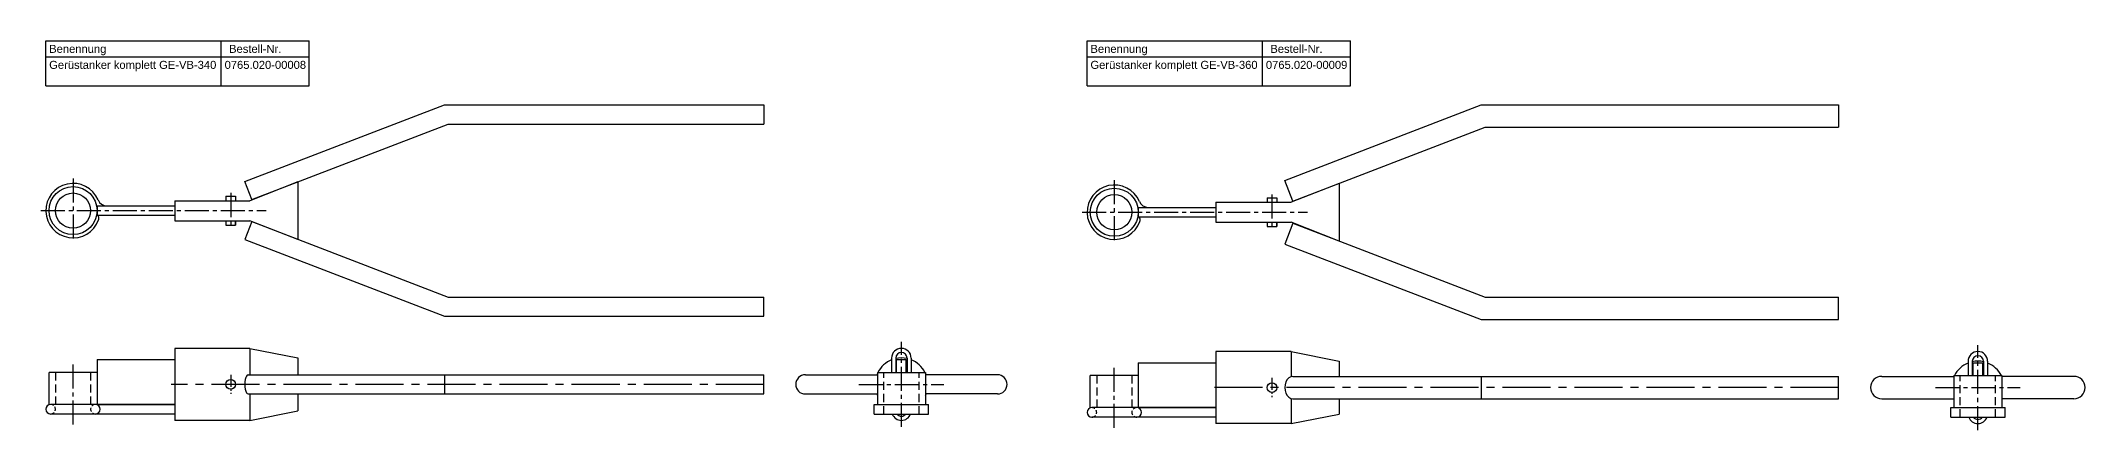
# Model space of a CAD drawing. Header units: millimetres. Extents: x 2369 to 7484, y 242 to 485.
# Drawn here: x 6207 to 7484, y 242 to 485 of the extents above; entities that cross this region are included whole.
import ezdxf

# ---------------------------------------------------------------- set-up
doc = ezdxf.new("R2010")
doc.units = ezdxf.units.MM
doc.header["$LTSCALE"] = 20
doc.linetypes.add('MITTE2', pattern=[1.125, 0.75, -0.125, 0.125, -0.125])
doc.linetypes.add('VERDECKT2', pattern=[0.1875, 0.125, -0.0625])
doc.layers.add('HALFEN', color=2, linetype='Continuous')
doc.styles.add('ARIAL50', font='ARIAL.TTF', dxfattribs={"height": 5})

msp = doc.modelspace()

# ---------------------------------------------------------------- linework, layer by layer
at = {"layer": 'HALFEN'}
for p, q in [((6210.1, 485.1), (6374.7, 485.1)), ((6210.1, 457.1), (6210.1, 485.1)), ((6210.1, 475.1), (6374.7, 475.1)), ((6319.6, 457.1), (6319.6, 485.1)), ((6374.7, 457.1), (6374.7, 485.1)), ((6860.6, 485.1), (7025.2, 485.1)), ((6860.6, 457.1), (6860.6, 485.1)), ((6860.6, 475.1), (7025.2, 475.1)), ((6970.1, 457.1), (6970.1, 485.1)), ((7025.2, 457.1), (7025.2, 485.1)), ((6210.1, 457.1), (6374.7, 457.1)), ((6860.6, 457.1), (7025.2, 457.1)), ((6334.4, 397.2), (6459.2, 445.1)), ((6459.2, 445.1), (6658.6, 445.1)), ((6658.6, 445.1), (6658.6, 433.1)), ((6984.1, 398), (7106.7, 445.1)), ((7106.7, 445.1), (7330.1, 445.1)), ((7330.1, 445.1), (7330.1, 431.1)), ((6338.7, 386), (6461.4, 433.1)), ((6461.4, 433.1), (6658.6, 433.1)), ((6989.2, 385), (7109.3, 431.1)), ((7109.3, 431.1), (7330.1, 431.1)), ((6338.7, 386), (6334.4, 397.2)), ((6367.6, 397.1), (6337.6, 385.3)), ((6367.6, 397.1), (6367.6, 361.1)), ((6989.2, 385), (6984.1, 398)), ((7018.1, 396.1), (6988.1, 384.3)), ((7018.1, 396.1), (7018.1, 360.1)), ((6290.6, 385.3), (6337.6, 385.3)), ((6290.6, 385.3), (6290.6, 372.8)), ((6322.6, 388.1), (6322.6, 385.3)), ((6322.6, 388.1), (6328.6, 388.1)), ((6328.6, 388.1), (6328.6, 385.3)), ((6941.1, 384.3), (6988.1, 384.3)), ((6941.1, 384.3), (6941.1, 371.8)), ((6973.1, 387.1), (6973.1, 384.3)), ((6973.1, 387.1), (6979.1, 387.1)), ((6979.1, 387.1), (6979.1, 384.3)), ((6290.6, 372.8), (6337.6, 372.8)), ((6322.6, 372.8), (6322.6, 370.1)), ((6328.6, 370.1), (6328.6, 372.8)), ((6328.6, 372.8), (6328.6, 370.1)), ((6338.7, 372.2), (6334.4, 361)), ((6367.6, 361.1), (6337.6, 372.8)), ((6338.7, 372.2), (6461.4, 325.1)), ((6941.1, 371.8), (6988.1, 371.8)), ((6973.1, 371.8), (6973.1, 369.1)), ((6979.1, 369.1), (6979.1, 371.8)), ((6979.1, 371.8), (6979.1, 369.1)), ((6989.2, 371.2), (6984.1, 358.1)), ((7018.1, 360.1), (6988.1, 371.8)), ((6989.2, 371.2), (7109.3, 325.1)), ((6322.6, 370.1), (6328.6, 370.1)), ((6334.4, 361), (6459.2, 313.1)), ((6973.1, 369.1), (6979.1, 369.1)), ((6984.1, 358.1), (7106.7, 311.1)), ((6461.4, 325.1), (6658.6, 325.1)), ((6658.6, 313.1), (6658.6, 325.1)), ((7109.3, 325.1), (7330.1, 325.1)), ((7330.1, 311.1), (7330.1, 325.1)), ((6459.2, 313.1), (6658.6, 313.1)), ((7106.7, 311.1), (7330.1, 311.1)), ((6242.1, 286.1), (6290.6, 286.1)), ((6242.1, 286.1), (6242.1, 258.1)), ((6337.6, 293.1), (6290.6, 293.1)), ((6290.6, 293.1), (6290.6, 248.1)), ((6337.6, 293.1), (6367.6, 287.1)), ((6337.6, 293.1), (6337.6, 276.6)), ((6367.6, 287.1), (6367.6, 276.6)), ((6738.5, 287), (6738.5, 278.1)), ((6741.1, 287), (6741.1, 278.1)), ((6741.6, 286.1), (6747.6, 286.1)), ((6741.6, 278.1), (6741.6, 286.1)), ((6747.6, 278.1), (6747.6, 286.1)), ((6748.1, 287), (6748.1, 278.1)), ((6750.7, 287), (6750.7, 278.1)), ((6892.6, 284.1), (6941.1, 284.1)), ((6892.6, 284.1), (6892.6, 256.1)), ((6988.1, 291.1), (6941.1, 291.1)), ((6941.1, 291.1), (6941.1, 246.1)), ((6988.1, 291.1), (7018.1, 285.1)), ((6988.1, 291.1), (6988.1, 275.4)), ((7018.1, 285.1), (7018.1, 275.6)), ((7411, 285), (7411, 276.1)), ((7413.6, 285), (7413.6, 276.1)), ((7414.1, 284.1), (7420.1, 284.1)), ((7414.1, 276.1), (7414.1, 284.1)), ((7420.1, 276.1), (7420.1, 284.1)), ((7420.6, 285), (7420.6, 276.1)), ((7423.2, 285), (7423.2, 276.1)), ((6242.1, 278.1), (6212.1, 278.1)), ((6212.1, 258.1), (6212.1, 278.1)), ((6336.5, 276.6), (6658.6, 276.6)), ((6459.2, 276.6), (6459.2, 264.6)), ((6658.6, 264.6), (6658.6, 276.6)), ((6684.6, 276.6), (6729.6, 276.6)), ((6729.6, 278.1), (6759.6, 278.1)), ((6729.6, 278.1), (6729.6, 258.1)), ((6759.6, 278.1), (6759.6, 258.1)), ((6804.6, 276.6), (6759.6, 276.6)), ((6892.6, 276.1), (6862.6, 276.1)), ((6862.6, 256.1), (6862.6, 276.1)), ((6989.2, 275.6), (7330.1, 275.6)), ((7106.7, 275.6), (7106.7, 261.6)), ((7330.1, 261.6), (7330.1, 275.6)), ((7357.1, 275.6), (7402.1, 275.6)), ((7402.1, 276.1), (7432.1, 276.1)), ((7402.1, 276.1), (7402.1, 256.1)), ((7432.1, 276.1), (7432.1, 256.1)), ((7477.1, 275.6), (7432.1, 275.6)), ((6290.6, 258.1), (6213.1, 258.1)), ((6242.1, 258.1), (6290.6, 258.1)), ((6336.5, 264.6), (6658.6, 264.6)), ((6337.6, 264.6), (6337.6, 248.1)), ((6337.6, 264.6), (6337.6, 248.1)), ((6367.6, 264.6), (6367.6, 254.1)), ((6684.6, 264.6), (6729.6, 264.6)), ((6727.6, 252.1), (6727.6, 258.1)), ((6727.6, 258.1), (6761.6, 258.1)), ((6804.6, 264.6), (6759.6, 264.6)), ((6761.6, 252.1), (6761.6, 258.1)), ((6941.1, 256.1), (6863.6, 256.1)), ((6892.6, 256.1), (6941.1, 256.1)), ((6988.1, 261.7), (6988.1, 246.1)), ((6988.1, 261.6), (6988.1, 246.1)), ((6989.2, 261.6), (7330.1, 261.6)), ((7018.1, 261.6), (7018.1, 252.1)), ((7357.1, 261.6), (7402.1, 261.6)), ((7400.1, 250.1), (7400.1, 256.1)), ((7400.1, 256.1), (7434.1, 256.1)), ((7477.1, 261.6), (7432.1, 261.6)), ((7434.1, 250.1), (7434.1, 256.1)), ((6290.6, 252.1), (6213.1, 252.1)), ((6337.6, 248.1), (6290.6, 248.1)), ((6337.6, 248.1), (6367.6, 254.1)), ((6727.6, 252.1), (6761.6, 252.1)), ((6941.1, 250.1), (6863.6, 250.1)), ((6988.1, 246.1), (6941.1, 246.1)), ((6988.1, 246.1), (7018.1, 252.1)), ((7400.1, 250.1), (7434.1, 250.1))]:
    msp.add_line(p, q, dxfattribs=at)
at = {"layer": 'HALFEN', "color": 1, "linetype": 'MITTE2'}
for p, q in [((6227.1, 399.1), (6227.1, 359.1)), ((6877.6, 398.1), (6877.6, 358.1)), ((6325.6, 390.1), (6325.6, 368.1)), ((6976.1, 389.1), (6976.1, 367.1)), ((6207, 379.1), (6347.7, 379.1)), ((6857.5, 378.1), (6998.2, 378.1)), ((6744.6, 244.1), (6744.6, 297.1)), ((7417.1, 242.1), (7417.1, 295.1)), ((6227.1, 245.5), (6227.1, 284.1)), ((6877.6, 243.5), (6877.6, 282.1)), ((6718.1, 270.6), (6771.1, 270.6)), ((7390.6, 268.6), (7443.6, 268.6))]:
    msp.add_line(p, q, dxfattribs=at)
at = {"layer": 'HALFEN', "color": 1, "linetype": 'VERDECKT2', "ltscale": 2}
for p, q in [((6216.1, 278.1), (6216.1, 258.1)), ((6238.1, 278.1), (6238.1, 258.1)), ((6733.6, 252.1), (6733.6, 278.1)), ((6755.6, 252.1), (6755.6, 278.1)), ((6866.6, 276.1), (6866.6, 256.1)), ((6888.6, 276.1), (6888.6, 256.1)), ((7406.1, 250.1), (7406.1, 276.1)), ((7428.1, 250.1), (7428.1, 276.1))]:
    msp.add_line(p, q, dxfattribs=at)
at = {"layer": 'HALFEN', "color": 1, "linetype": 'MITTE2', "ltscale": 2}
for p, q in [((6658.6, 270.6), (6288.4, 270.6)), ((7330.1, 268.6), (6938.9, 268.6))]:
    msp.add_line(p, q, dxfattribs=at)
at = {"layer": 'HALFEN', "color": 1, "linetype": 'MITTE2', "ltscale": 0.5}
for p, q in [((6325.6, 276.6), (6325.6, 264.6)), ((6976.1, 274.6), (6976.1, 262.6))]:
    msp.add_line(p, q, dxfattribs=at)
at = {"layer": 'HALFEN'}
for points in [[(6290.6, 376.1), (6242.3, 376.1), (6242.3, 382.1), (6290.6, 382.1)], [(6941.1, 375.1), (6892.8, 375.1), (6892.8, 381.1), (6941.1, 381.1)]]:
    msp.add_lwpolyline(points, dxfattribs=at)
for centre, radius in [((6227.1, 379.1), 15), ((6227.1, 379.1), 11), ((6877.6, 378.1), 15), ((6877.6, 378.1), 11), ((6325.6, 270.6), 3), ((6976.1, 268.6), 3)]:
    msp.add_circle(centre, radius, dxfattribs=at)
for centre, radius, start, end in [((6227.1, 379.1), 17, 23.0357, 340.1276), ((6248.3, 388.1), 6, 203.0357, 270), ((6877.6, 378.1), 17, 23.0357, 340.1276), ((6898.8, 387.1), 6, 203.0357, 270), ((6240.3, 374.3), 3, 340.1276, 35.8967), ((6890.8, 373.3), 3, 340.1276, 35.8967), ((6744.6, 287), 6.1, 0, 180), ((6744.6, 287), 3.5, 0, 180), ((7417.1, 285), 6.1, 0, 180), ((7417.1, 285), 3.5, 0, 180), ((6684.6, 270.6), 6, 90, 270), ((6804.6, 270.6), 6, 270, 90), ((7357.1, 268.6), 7, 90, 270), ((7477.1, 268.6), 7, 270, 90), ((6213.1, 255.1), 3, 90, 270), ((6241.1, 255.1), 3, 270, 90), ((6863.6, 253.1), 3, 90, 270), ((6891.6, 253.1), 3, 270, 90), ((6744.6, 254.2), 6.1, 200.1368, 339.8632), ((6744.6, 254.2), 3.5, 216.8699, 323.1301), ((7417.1, 252.2), 6.1, 200.1368, 339.8632), ((7417.1, 252.2), 3.5, 216.8699, 323.1301)]:
    msp.add_arc(centre, radius, start, end, dxfattribs=at)
at = {"layer": 'HALFEN', "color": 2}
for centre, start, end in [((6744.6, 270.6), 111.6969, 152.9643), ((6744.6, 270.6), 77.7533, 102.2467), ((6744.6, 270.6), 27.0357, 68.3031), ((7417.1, 268.6), 111.6969, 152.9643), ((7417.1, 268.6), 77.7533, 102.2467), ((7417.1, 268.6), 27.0357, 68.3031), ((6744.6, 270.6), 155.38, 158.6763), ((6744.6, 270.6), 21.3237, 24.62), ((6744.6, 270.6), 201.3237, 204.62), ((6744.6, 270.6), 335.38, 338.6763)]:
    msp.add_arc(centre, 16.5, start, end, dxfattribs=at)
at = {"layer": 'HALFEN', "color": 1, "linetype": 'VERDECKT2'}
for centre, start, end in [((6213.1, 255.1), 270, 90), ((6241.1, 255.1), 90, 270), ((6863.6, 253.1), 270, 90), ((6891.6, 253.1), 90, 270)]:
    msp.add_arc(centre, 3, start, end, dxfattribs=at)
at = {"layer": 'HALFEN'}
for centre, major_axis, ratio in [((6336.5, 270.6), (0, 6), 0.358368), ((6989.2, 268.6), (0, 7), 0.716736)]:
    msp.add_ellipse(centre, major_axis=major_axis, ratio=ratio, start_param=0, end_param=3.141593, dxfattribs=at)

# ---------------------------------------------------------------- texts
at = {"layer": 'HALFEN', "style": 'ARIAL50'}
for s, p in [('Gerüstanker komplett GE-VB-340', (6212.2, 467.6)), ('Benennung', (6212.2, 477.6)), ('0765.020-00008', (6321.8, 467.6)), ('Bestell-Nr.', (6324.6, 477.6)), ('Gerüstanker komplett GE-VB-360', (6862.7, 467.6)), ('Benennung', (6862.7, 477.6)), ('0765.020-00009', (6972.3, 467.6)), ('Bestell-Nr.', (6975.1, 477.6))]:
    msp.add_text(s, height=5, dxfattribs=at).set_placement(p)

doc.saveas('drawing.dxf')
